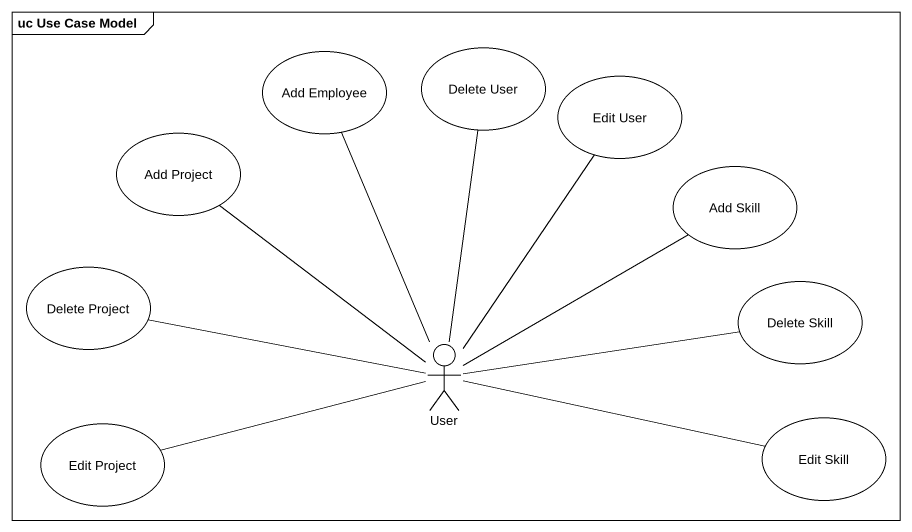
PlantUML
@startuml
mainframe uc Use Case Model
usecase "Add Employee" as Add_Employee
usecase "Delete User" as Delete_User
usecase "Edit User" as Edit_User
usecase "Add Project" as Add_Project
usecase "Add Skill" as Add_Skill
usecase "Delete Project" as Delete_Project
usecase "Delete Skill" as Delete_Skill
actor User
usecase "Edit Project" as Edit_Project
usecase "Edit Skill" as Edit_Skill
User -up- Add_Employee
User -up- Delete_User
User -up- Edit_User
User -up- Add_Project
User -up- Add_Skill
User -left- Delete_Project
User -right- Delete_Skill
User -left- Edit_Project
User -right- Edit_Skill
@enduml
